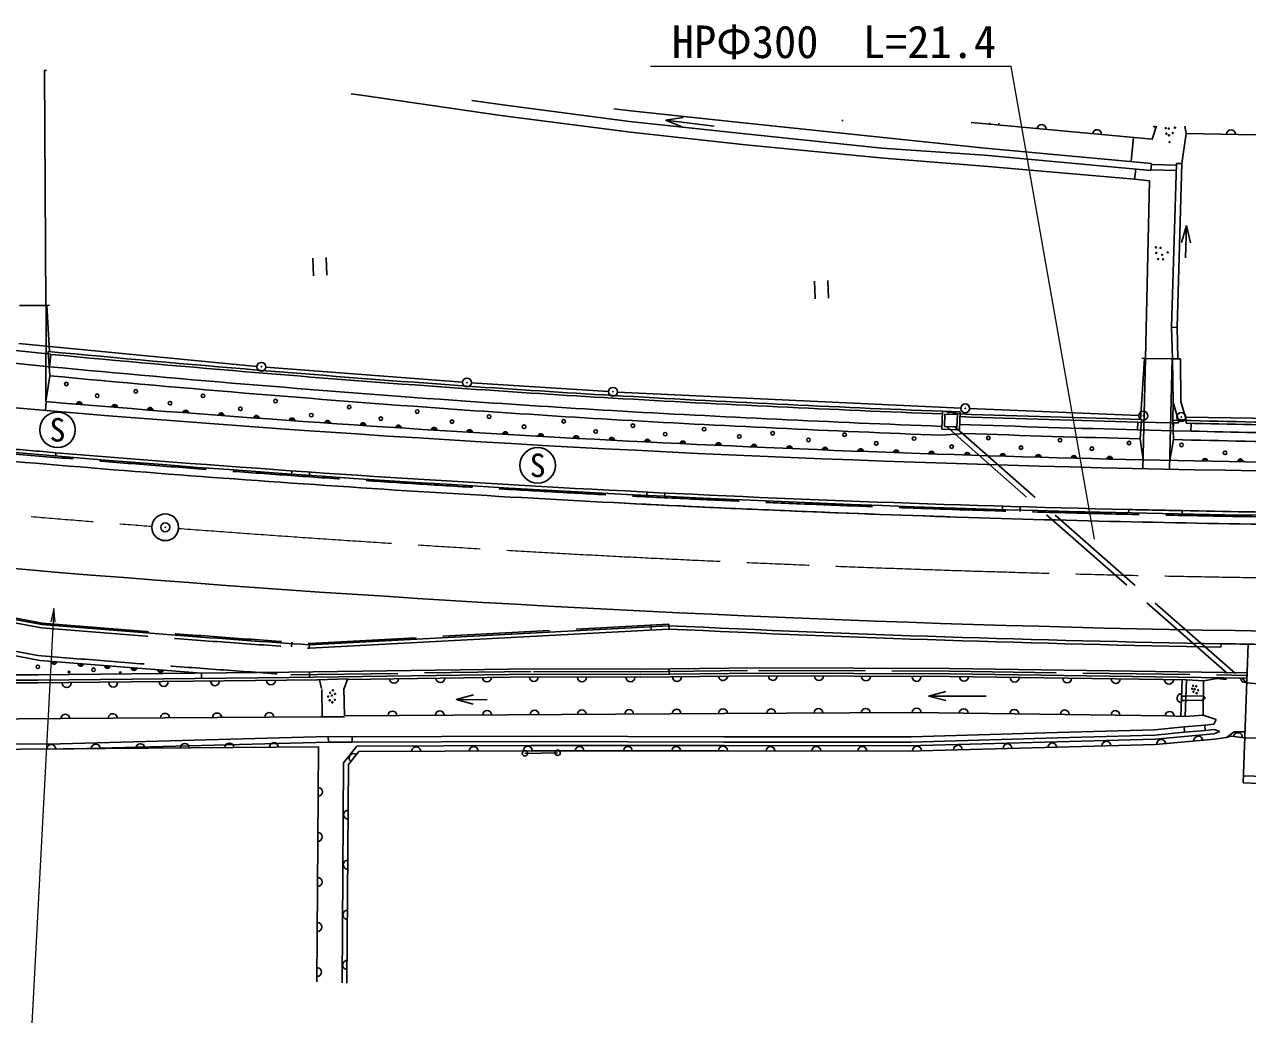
# Model space of a CAD drawing. Units: millimetres, scale not verified. Extents: x 40000 to 680000, y 20000 to 380000.
# Drawn here: x 163912 to 232656, y 265082 to 320720 of the extents above; entities that cross this region are included whole.
import ezdxf
from ezdxf.enums import TextEntityAlignment as Align

# ---------------------------------------------------------------- set-up
doc = ezdxf.new("R2010")
doc.units = ezdxf.units.MM
doc.header["$LTSCALE"] = 1000
doc.header["$PDMODE"] = 32
doc.header["$PDSIZE"] = 500
doc.linetypes.add('CHAIN', pattern=[18.5, 12, -1.5, 3.5, -1.5])
doc.linetypes.add('DASHED', pattern=[7.5, 6, -1.5])
for name, color, linetype, lineweight in [('M-BGD', 7, 'Continuous', 25), ('M-BGD-EXST', 7, 'Continuous', 25), ('M-BMK', 2, 'CHAIN', 13), ('M-BMK-HTXT', 7, 'Continuous', 13), ('M-BMK-ROW', 30, 'Continuous', 25), ('M-BMK-SRVR', 3, 'Continuous', 25), ('M-STR-HTXT', 7, 'Continuous', 13), ('M-STR-STRC', 7, 'Continuous', 25)]:
    doc.layers.add(name, color=color, linetype=linetype, lineweight=lineweight)
doc.layers.add('M-OTRS', color=6, linetype='Continuous')
doc.styles.add('ＭＳ ゴシック', font='')
doc.styles.get('ＭＳ ゴシック').set_extended_font_data('MS Gothic')

# ---------------------------------------------------------------- blocks, each defined once
blk = doc.blocks.new('ﾌﾟﾛｯﾄﾏｰｸ-02_2')
at = {"color": 7, "linetype": 'Continuous', "lineweight": 25}
blk.add_circle((0, 0), 0.5, dxfattribs=at)
blk = doc.blocks.new('open_arrow')
at = {"color": 0, "linetype": 'Continuous', "lineweight": -2}
blk.add_lwpolyline([(7.5, 1.25), (0, 0), (7.5, -1.25)], dxfattribs=at)

msp = doc.modelspace()

# ---------------------------------------------------------------- linework, layer by layer
at = {"layer": 'M-BGD'}
for p, q in [((182272, 316827), (182972, 316732)), ((182972, 316732), (190682, 315607)), ((189058, 316440), (190802, 316199)), ((190682, 315607), (197984, 314661)), ((199949, 315349), (200939, 315487)), ((199949, 315349), (200876, 314974)), ((199949, 315349), (202685, 315011)), ((209846, 315330), (209870, 315328)), ((209922, 315329), (209870, 315328)), ((229199, 314597), (229138, 315002)), ((197984, 314661), (204440, 313962)), ((212169, 314361), (217904, 313777)), ((226125, 313024), (226245, 314381)), ((229199, 314597), (228964, 312903)), ((204440, 313962), (212220, 313202)), ((212106, 313764), (217869, 313378)), ((217904, 313777), (227255, 312908)), ((212220, 313202), (217856, 312755)), ((217869, 313378), (227218, 312510)), ((227255, 312908), (227218, 312510)), ((228661, 312814), (227241, 312859)), ((228392, 303718), (228664, 312912)), ((228664, 312912), (228964, 312903)), ((228692, 303709), (228964, 312903)), ((217856, 312755), (226308, 312023)), ((226308, 312023), (226379, 312589)), ((228652, 312514), (227232, 312559)), ((227148, 311936), (226308, 312023)), ((226912, 301957), (227148, 311936)), ((229232, 309416), (228938, 308460)), ((229232, 309416), (229166, 307602)), ((229232, 309416), (229455, 308442)), ((163624, 304931), (165124, 304928)), ((165114, 299523), (165124, 304928)), ((165166, 304930), (165124, 304928)), ((165313, 302340), (165166, 304930)), ((228692, 303709), (228392, 303700)), ((228392, 303700), (228443, 301924)), ((228743, 301926), (228692, 303709)), ((165329, 300983), (165252, 302346)), ((165396, 302182), (165324, 301485)), ((226637, 298525), (226867, 301958)), ((226776, 295756), (226912, 301957)), ((228444, 301923), (226867, 301958)), ((228276, 295724), (228412, 301924)), ((228883, 301928), (228443, 301923)), ((228443, 301924), (228467, 299473)), ((228883, 301928), (228906, 299540)), ((165329, 300983), (165114, 299523)), ((165093, 299026), (165135, 299522)), ((228467, 299473), (228464, 298481)), ((228467, 299473), (228754, 298516)), ((228906, 299540), (229216, 298506)), ((215504, 298984), (216499, 298833)), ((215854, 298970), (215848, 298820)), ((216154, 298959), (216148, 298809)), ((226489, 298379), (226479, 297939)), ((226624, 297435), (226697, 298524)), ((228490, 297390), (228464, 298481)), ((228772, 298325), (228776, 298515)), ((229202, 298314), (229206, 298506)), ((215448, 297635), (216744, 297734)), ((228478, 297891), (228487, 298331)), ((229497, 297867), (228478, 297891)), ((229478, 297871), (229487, 298311)), ((229731, 298304), (229731, 298304)), ((226624, 297435), (226787, 296256)), ((228490, 297390), (228287, 296224)), ((165667, 296467), (165683, 296654)), ((178942, 295637), (178924, 295370)), ((179940, 295568), (179921, 295300)), ((198901, 294441), (198888, 294174)), ((199900, 294392), (199887, 294124)), ((218872, 293379), (218881, 293647)), ((219872, 293350), (219881, 293618)), ((225978, 293461), (225974, 293273)), ((228978, 293398), (228974, 293210)), ((140098, 291638), (164889, 286998)), ((140063, 291454), (164864, 286812)), ((179934, 285669), (200130, 286746)), ((179935, 285857), (200129, 286934)), ((199126, 286961), (199141, 286693)), ((200125, 287014), (200139, 286747)), ((178920, 285738), (178938, 286006)), ((161275, 285640), (164778, 284984)), ((179918, 285670), (179936, 285937)), ((231160, 285730), (231166, 285918)), ((232697, 285893), (232417, 278098)), ((173864, 284269), (164778, 284984)), ((160507, 284169), (164664, 284166)), ((164664, 284166), (178778, 284323)), ((164666, 283866), (178782, 284023)), ((173868, 283969), (173864, 284269)), ((178778, 284323), (192516, 284508)), ((178782, 284023), (192517, 284208)), ((179928, 284039), (179924, 284339)), ((182085, 283951), (180353, 283891)), ((181860, 283363), (182072, 283918)), ((182062, 283917), (192519, 284058)), ((192519, 284208), (198544, 284193)), ((198544, 284193), (205172, 284268)), ((200147, 284211), (200144, 284511)), ((205172, 284268), (215905, 284227)), ((215905, 284227), (232619, 283991)), ((230175, 283842), (230952, 283973)), ((230952, 283973), (231459, 283905)), ((231459, 283905), (231411, 284008)), ((232349, 283779), (232248, 283996)), ((232580, 283724), (232347, 283995)), ((232630, 284291), (232619, 283991)), ((160507, 283869), (164666, 283866)), ((180495, 283893), (180612, 283398)), ((180623, 283352), (180649, 281816)), ((181898, 281873), (181858, 283423)), ((214732, 282982), (215698, 283239)), ((228976, 283892), (228911, 281837)), ((229226, 283889), (229150, 281826)), ((229226, 283889), (230175, 283842)), ((230175, 283842), (230155, 281903)), ((232580, 283724), (232349, 283779)), ((237769, 283325), (232580, 283724)), ((188177, 282793), (189146, 283040)), ((188177, 282793), (189140, 282523)), ((188177, 282793), (189926, 282772)), ((214732, 282982), (215697, 282721)), ((214732, 282982), (217967, 282976)), ((230155, 281903), (229150, 281826)), ((230155, 281903), (230900, 281666)), ((180573, 281816), (181899, 281816)), ((229089, 281245), (230252, 281349)), ((229117, 280946), (229089, 281245)), ((230756, 281404), (230252, 281349)), ((230284, 281051), (230252, 281349)), ((230900, 281666), (230756, 281404)), ((180987, 280699), (182335, 280685)), ((180995, 280379), (180987, 280699)), ((192393, 280732), (182335, 280685)), ((182336, 280385), (182335, 280685)), ((230284, 281051), (229117, 280946)), ((230789, 281106), (230284, 281051)), ((230765, 280857), (231108, 280980)), ((230789, 281106), (231108, 280980)), ((231472, 280654), (230793, 280558)), ((231896, 280965), (231472, 280654)), ((231472, 280654), (231744, 280718)), ((232492, 280624), (231744, 280718)), ((232481, 280966), (231896, 280965)), ((237725, 280554), (232492, 280624)), ((180995, 280379), (166000, 279993)), ((182336, 280385), (180995, 280379)), ((192394, 280432), (182336, 280385)), ((182588, 280166), (192393, 280201)), ((192394, 279901), (182697, 279866)), ((192043, 279757), (193877, 279791)), ((239427, 278246), (232432, 278498)), ((239413, 277847), (232417, 278098))]:
    msp.add_line(p, q, dxfattribs=at)
at = {"layer": 'M-BGD', "linetype": 'DASHED'}
for p, q in [((165315, 304939), (165166, 304930)), ((163406, 302390), (165396, 302184)), ((226867, 301958), (226717, 301961)), ((228594, 301928), (228412, 301924)), ((163335, 301694), (165324, 301489)), ((228487, 298331), (226489, 298380)), ((215733, 298124), (231793, 284003)), ((216209, 298106), (232254, 283996)), ((228478, 297891), (226479, 297940)), ((140112, 291717), (164899, 287078)), ((138309, 290193), (164654, 285262)), ((179936, 285937), (200125, 287014)), ((178891, 284175), (192517, 284358))]:
    msp.add_line(p, q, dxfattribs=at)
at = {"layer": 'M-BGD'}
for points in [[(165105, 304928), (165034, 318126), (165159, 318130)], [(190804, 316199), (197916, 315264), (204426, 314575), (212106, 313764)], [(197041, 315984), (197986, 315860), (204489, 315172), (212169, 314361)], [(227544, 315030), (227304, 314268), (217970, 315134), (217131, 315207)], [(272036, 314695), (272179, 313775), (229199, 314597)], [(192516, 284508), (198542, 284493), (205171, 284568), (215907, 284527), (232630, 284291)], [(192519, 284058), (198544, 284043), (205172, 284118), (215903, 284077), (229226, 283889)], [(126685, 283584), (142960, 283645), (155549, 283722), (164666, 283716), (180385, 283891)], [(229150, 281826), (228079, 281875), (213853, 282051), (203225, 282000), (181933, 281874)], [(180607, 281816), (165945, 281719), (151909, 281600), (136990, 281531), (123081, 281371)], [(229089, 281245), (227428, 281089), (221962, 280936), (213743, 280680), (203226, 280696), (192394, 280732)], [(136826, 280156), (152031, 280224), (165945, 280292), (180987, 280699)], [(229117, 280946), (227446, 280789), (221971, 280637), (213748, 280380), (203225, 280396), (192393, 280432)], [(192394, 280201), (203263, 280195), (213580, 280186), (221946, 280416), (227467, 280556), (230765, 280857)], [(192394, 279901), (203262, 279895), (213584, 279886), (221954, 280116), (227485, 280256), (230793, 280558)], [(180352, 266921), (180434, 280130), (125372, 279700)], [(182588, 280166), (181849, 279221), (181767, 266855)], [(182697, 279866), (182118, 279127), (182037, 266842)]]:
    msp.add_lwpolyline(points, dxfattribs=at)
for points in [[(215465, 297985), (216465, 297946), (216504, 298945), (215504, 298984)], [(215621, 298129), (216321, 298101), (216348, 298801), (215648, 298828)], [(228962, 282735), (229184, 282736), (230163, 282743), (230276, 282864), (230166, 282989), (229192, 282975), (228972, 282972)]]:
    msp.add_lwpolyline(points, close=True, dxfattribs=at)
at = {"layer": 'M-BGD', "linetype": 'DASHED'}
msp.add_lwpolyline([(192517, 284358), (198543, 284343), (205171, 284418), (215906, 284377), (232624, 284141)], dxfattribs=at)
at = {"layer": 'M-BGD'}
for centre, radius in [((228058, 314894), 30), ((228233, 314869), 30), ((228577, 314922), 30), ((228098, 314585), 30), ((228242, 314488), 30), ((228454, 314615), 30), ((228273, 314109), 30), ((227506, 308198), 30), ((227762, 308165), 30), ((227523, 307875), 30), ((227633, 307535), 30), ((227852, 307777), 30), ((227911, 307526), 30), ((228168, 307909), 30), ((166263, 300518), 100), ((167999, 299855), 100), ((170170, 300103), 100), ((173944, 299849), 100), ((172092, 299440), 100), ((176048, 299122), 100), ((178025, 299555), 100), ((182160, 299220), 100), ((185987, 298966), 100), ((180031, 298762), 100), ((183945, 298569), 100), ((187942, 298403), 100), ((190028, 298685), 100), ((194217, 298417), 100), ((191994, 298112), 100), ((196019, 297849), 100), ((198111, 298177), 100), ((199925, 297697), 100), ((202112, 297976), 100), ((204089, 297568), 100), ((205966, 297748), 100), ((210007, 297668), 100), ((207980, 297375), 100), ((211788, 297181), 100), ((213914, 297454), 100), ((216029, 296996), 100), ((218089, 297481), 100), ((219925, 296937), 100), ((222117, 297360), 100), ((223908, 296881), 100), ((225998, 297200), 100), ((228947, 297092), 100), ((231390, 296646), 100), ((164664, 284623), 100), ((167790, 284457), 100), ((181251, 283302), 30), ((229545, 283391), 30), ((229601, 283557), 30), ((229619, 283223), 30), ((229685, 283366), 30), ((229774, 283525), 30), ((229884, 283311), 30), ((180984, 282950), 30), ((181065, 282738), 30), ((181094, 283163), 30), ((181189, 283004), 30), ((181218, 282625), 30), ((181357, 282770), 30), ((181366, 283100), 30), ((229795, 283143), 30), ((192043, 279757), 150), ((193877, 279791), 150)]:
    msp.add_circle(centre, radius, dxfattribs=at)
for centre, radius, start, end in [((218425, 315128), 250, 166.03035, 174.69564), ((218425, 315128), 250, 354.69564, 12.02179), ((221081, 314845), 250, 354.69564, 174.69564), ((227586, 315160), 250, 210.68917, 252.46425), ((224192, 314556), 250, 354.69564, 174.69564), ((231727, 314549), 250, 358.90383, 178.90383), ((258672, 1288129), 990200, 264.58641, 265.95293), ((258672, 1288129), 990350, 264.59557, 265.95294), ((258672, 1288129), 991050, 264.59523, 265.95299), ((248490, 1289519), 994000, 264.08246, 270.52696), ((258672, 1288129), 991550, 264.59829, 265.95302), ((256623, 1288272), 990350, 266.0718, 266.54753), ((256623, 1288272), 990200, 266.07181, 266.54752), ((253549, 1288453), 990200, 266.72567, 267.79809), ((248490, 1289519), 993500, 265.18604, 268.74832), ((166992, 299369), 150, 356.07661, 176.07661), ((166992, 299369), 75, 356.07661, 176.07661), ((168983, 299207), 150, 356.07661, 176.07661), ((168983, 299207), 75, 356.07661, 176.07661), ((170978, 299048), 150, 356.07661, 176.07661), ((170978, 299048), 75, 356.07661, 176.07661), ((172975, 298894), 150, 356.07661, 176.07661), ((256623, 1288272), 991550, 266.07172, 266.54763), ((256623, 1288272), 991050, 266.07175, 266.5474), ((253549, 1288453), 990350, 266.72566, 267.79809), ((172975, 298894), 75, 356.07661, 176.07661), ((174968, 298744), 150, 356.07661, 176.07661), ((174968, 298744), 75, 356.07661, 176.07661), ((176952, 298598), 150, 356.07661, 176.07661), ((176952, 298598), 75, 356.07661, 176.07661), ((178952, 298455), 150, 356.07661, 176.07661), ((178952, 298455), 75, 356.07661, 176.07661), ((180944, 298317), 150, 356.07661, 176.07661), ((180944, 298317), 75, 356.07661, 176.07661), ((253549, 1288453), 991550, 266.72554, 267.79781), ((253549, 1288453), 991050, 266.72531, 267.79806), ((251635, 1289413), 991353, 267.96854, 268.54653), ((251635, 1289413), 991203, 267.96857, 268.55833), ((252610, 1289422), 991235, 268.60421, 269.07435), ((249221, 1289459), 991155, 268.8168, 268.84352), ((248490, 1289519), 996500, 264.08246, 270.52696), ((182944, 298183), 150, 356.07661, 176.07661), ((182944, 298183), 75, 356.07661, 176.07661), ((184940, 298053), 150, 356.07661, 176.07661), ((184940, 298053), 75, 356.07661, 176.07661), ((186933, 297927), 150, 356.07661, 176.07661), ((186933, 297927), 75, 356.07661, 176.07661), ((188930, 297804), 150, 356.07661, 176.07661), ((188930, 297804), 75, 356.07661, 176.07661), ((190929, 297686), 150, 356.07661, 176.07661), ((190929, 297686), 75, 356.07661, 176.07661), ((192927, 297572), 150, 356.07661, 176.07661), ((251635, 1289413), 991793, 267.96845, 268.54656), ((251635, 1289413), 992293, 267.98492, 268.55571), ((249249, 1289499), 991385, 268.79999, 268.81647), ((252610, 1289422), 991385, 268.64706, 269.07438), ((252610, 1289422), 991825, 268.66473, 269.07447), ((192927, 297572), 75, 356.07661, 176.07661), ((194924, 297462), 150, 356.07661, 176.07661), ((194924, 297462), 75, 356.07661, 176.07661), ((196924, 297360), 150, 357.85775, 177.85775), ((196924, 297360), 75, 357.85775, 177.85775), ((198921, 297258), 150, 357.85775, 177.85775), ((198921, 297258), 75, 357.85775, 177.85775), ((200912, 297160), 150, 357.85775, 177.85775), ((200912, 297160), 75, 357.85775, 177.85775), ((202915, 297066), 150, 357.85775, 177.85775), ((202915, 297066), 75, 357.85775, 177.85775), ((204910, 296976), 150, 357.85775, 177.85775), ((204910, 296976), 75, 357.85775, 177.85775), ((206910, 296890), 150, 357.85775, 177.85775), ((252610, 1289422), 992325, 268.6072, 269.07457), ((248490, 1289519), 996312, 265.23245, 268.70531), ((206910, 296890), 75, 357.85775, 177.85775), ((208908, 296808), 150, 357.85775, 177.85775), ((208908, 296808), 75, 357.85775, 177.85775), ((210904, 296730), 150, 357.85775, 177.85775), ((210904, 296730), 75, 357.85775, 177.85775), ((212904, 296656), 150, 357.85775, 177.85775), ((212904, 296656), 75, 357.85775, 177.85775), ((214900, 296586), 150, 357.85775, 177.85775), ((214900, 296586), 75, 357.85775, 177.85775), ((216898, 296520), 150, 357.85775, 177.85775), ((216898, 296520), 75, 357.85775, 177.85775), ((218910, 296458), 150, 357.85775, 177.85775), ((218910, 296458), 75, 357.85775, 177.85775), ((220902, 296400), 150, 357.85775, 177.85775), ((220902, 296400), 75, 357.85775, 177.85775), ((222900, 296347), 150, 357.85775, 177.85775), ((222900, 296347), 75, 357.85775, 177.85775), ((224900, 296297), 150, 357.85775, 177.85775), ((224900, 296297), 75, 357.85775, 177.85775), ((230265, 296187), 150, 359.23623, 179.23623), ((232266, 296152), 150, 359.23623, 179.23623), ((248490, 1289519), 993500, 268.74832, 270.52696), ((230265, 296187), 75, 359.23623, 179.23623), ((232266, 296152), 75, 359.23623, 179.23623), ((248490, 1289519), 996312, 268.87783, 269.71333), ((248490, 1289519), 1006000, 265.23309, 266.09253), ((248490, 1289519), 1003750, 267.23844, 269.0111), ((248490, 1289519), 1003938, 267.23898, 269.01095), ((165583, 284921), 150, 175.49513, 355.49513), ((165583, 284921), 75, 175.49513, 355.49513), ((167078, 284803), 150, 175.49513, 355.49513), ((167078, 284803), 75, 175.49513, 355.49513), ((168573, 284685), 150, 175.49513, 355.49513), ((168573, 284685), 75, 175.49513, 355.49513), ((170069, 284568), 150, 175.49513, 355.49513), ((170069, 284568), 75, 175.49513, 355.49513), ((171564, 284450), 150, 175.49513, 355.49513), ((171564, 284450), 75, 175.49513, 355.49513), ((184676, 283953), 250, 180.76968, 0.76968), ((187290, 283988), 250, 180.76968, 0.76968), ((189904, 284023), 250, 180.76968, 0.76968), ((192542, 284052), 250, 180.76968, 0.76968), ((195244, 284027), 250, 179.85728, 359.85728), ((197972, 284033), 250, 179.85728, 359.85728), ((200589, 284050), 250, 180.64757, 0.64757), ((203177, 284104), 250, 180.64757, 0.64757), ((205973, 284112), 250, 179.77968, 359.77968), ((208565, 284097), 250, 179.77968, 359.77968), ((211211, 284085), 250, 179.77968, 359.77968), ((214051, 284056), 250, 179.77968, 359.77968), ((216723, 284072), 250, 179.1929, 359.1929), ((219565, 284016), 250, 179.1929, 359.1929), ((222516, 283965), 250, 179.1929, 359.1929), ((225246, 283944), 250, 179.1929, 359.1929), ((166285, 283710), 250, 180.63928, 0.63928), ((168900, 283735), 250, 180.63928, 0.63928), ((171741, 283773), 250, 180.63928, 0.63928), ((174626, 283813), 250, 180.63928, 0.63928), ((177765, 283862), 250, 180.63928, 0.63928), ((228238, 283896), 250, 179.1929, 359.1929), ((228943, 282865), 250, 88.19987, 268.19987), ((166210, 281707), 250, 0.37916, 180.37916), ((168878, 281738), 250, 0.37916, 180.37916), ((171810, 281758), 250, 0.37916, 180.37916), ((174742, 281777), 250, 0.37916, 180.37916), ((177675, 281797), 250, 0.37916, 180.37916), ((184595, 281889), 250, 0.33957, 180.33957), ((187256, 281905), 250, 0.33957, 180.33957), ((189917, 281921), 250, 0.33957, 180.33957), ((192579, 281937), 250, 0.33957, 180.33957), ((195240, 281952), 250, 0.33957, 180.33957), ((197902, 281968), 250, 0.33957, 180.33957), ((200563, 281984), 250, 0.33957, 180.33957), ((203177, 282004), 250, 0.33957, 180.33957), ((205882, 282013), 250, 0.27828, 180.27828), ((208539, 282026), 250, 0.27828, 180.27828), ((211196, 282038), 250, 0.27828, 180.27828), ((214060, 282044), 250, 359.28993, 179.28993), ((216698, 282016), 250, 359.28993, 179.28993), ((219543, 281981), 250, 359.28993, 179.28993), ((222389, 281946), 250, 359.28993, 179.28993), ((225234, 281910), 250, 359.28993, 179.28993), ((228276, 281863), 250, 357.36651, 177.36651), ((227801, 280290), 250, 5.21942, 185.21942), ((229888, 280472), 250, 5.21942, 185.21942), ((232118, 280671), 250, 352.86031, 172.86031), ((165417, 280013), 250, 0.44807, 180.44807), ((167920, 280033), 250, 0.44807, 180.44807), ((170423, 280052), 250, 0.44807, 180.44807), ((172925, 280072), 250, 0.44807, 180.44807), ((175428, 280091), 250, 0.44807, 180.44807), ((177931, 280111), 250, 0.44807, 180.44807), ((185929, 279878), 250, 0.20661, 180.20661), ((189162, 279889), 250, 0.20661, 180.20661), ((192202, 279916), 250, 359.96748, 179.96748), ((195111, 279899), 250, 359.96748, 179.96748), ((197828, 279898), 250, 359.96748, 179.96748), ((200545, 279896), 250, 359.96748, 179.96748), ((203170, 279917), 250, 359.96748, 179.96748), ((205843, 279893), 250, 359.95345, 179.95345), ((208423, 279891), 250, 359.95345, 179.95345), ((211004, 279888), 250, 359.95345, 179.95345), ((214084, 279912), 250, 1.57078, 181.57078), ((216374, 279963), 250, 1.57078, 181.57078), ((219164, 280039), 250, 1.57078, 181.57078), ((221680, 280093), 250, 1.57078, 181.57078), ((224719, 280186), 250, 1.45044, 181.45044), ((182407, 279497), 250, 51.93518, 231.93518), ((180418, 277597), 250, 269.64569, 89.64569), ((182100, 276313), 250, 89.62276, 269.62276), ((180403, 275064), 250, 269.64569, 89.64569), ((182081, 273499), 250, 89.62276, 269.62276), ((180387, 272532), 250, 269.64569, 89.64569), ((182063, 270685), 250, 89.62276, 269.62276), ((180371, 269999), 250, 269.64569, 89.64569), ((182044, 267870), 250, 89.62276, 269.62276), ((180356, 267466), 250, 269.64569, 89.64569)]:
    msp.add_arc(centre, radius, start, end, dxfattribs=at)
at = {"layer": 'M-BGD', "linetype": 'DASHED'}
for radius, start, end in [(996580, 264.08246, 270.52696), (996312, 265.05993, 265.23245), (996312, 268.70531, 268.87783), (1006188, 265.23255, 266.09318), (1005920, 265.23333, 266.09225), (1003750, 269.0111, 269.49574), (1007750, 265.22802, 266.03983)]:
    msp.add_arc((248490, 1289519), radius, start, end, dxfattribs=at)
at = {"layer": 'M-BGD-EXST'}
for p, q in [((180112, 307584), (180164, 306585)), ((180861, 307623), (180913, 306625)), ((208309, 306301), (208361, 305302)), ((209058, 306340), (209110, 305342))]:
    msp.add_line(p, q, dxfattribs=at)
for centre in [(165768, 297941), (192755, 295945)]:
    msp.add_circle(centre, 1000, dxfattribs=at)
at = {"layer": 'M-BMK'}
for start, end in [(261.21644, 265.56021), (265.64616, 270.52726)]:
    msp.add_arc((248486, 1289483), 999964, start, end, dxfattribs=at)
at = {"layer": 'M-BMK-HTXT'}
msp.add_lwpolyline([(165558, 287891), (163912, 256811), (205958, 256811)], dxfattribs=at)
at = {"layer": 'M-BMK-ROW'}
for p, q in [((163604, 302798), (176981, 301507)), ((163604, 302798), (176981, 301507)), ((177479, 301464), (188538, 300618)), ((177479, 301464), (188538, 300618)), ((189037, 300583), (196744, 300094)), ((189037, 300583), (196744, 300094)), ((197243, 300066), (216539, 299156)), ((197243, 300066), (216539, 299156)), ((217038, 299134), (226550, 298741)), ((217038, 299134), (226550, 298741)), ((229180, 298655), (236348, 298544)), ((229180, 298655), (236348, 298544))]:
    msp.add_line(p, q, dxfattribs=at)
for centre in [(177230, 301483), (177230, 301483), (188787, 300599), (188787, 300599), (196994, 300078), (196994, 300078), (216789, 299144), (216789, 299144), (226800, 298731), (226800, 298731), (228930, 298659), (228930, 298659)]:
    msp.add_circle(centre, 250, dxfattribs=at)
for p in [(177230, 301483), (177230, 301483), (188787, 300599), (188787, 300599), (196994, 300078), (196994, 300078), (216789, 299144), (216789, 299144), (226800, 298731), (226800, 298731), (228930, 298659), (228930, 298659)]:
    msp.add_point(p, dxfattribs=at)
at = {"layer": 'M-BMK-SRVR'}
msp.add_circle((171825, 292462), 750, dxfattribs=at)
at = {"layer": 'M-OTRS'}
msp.add_point((171825, 292462), dxfattribs=at)
at = {"layer": 'M-STR-HTXT'}
for p, q in [((219373, 318365), (199101, 318365)), ((224057, 291796), (219373, 318365))]:
    msp.add_line(p, q, dxfattribs=at)
at = {"layer": 'M-STR-STRC'}
for radius, start, end in [(997000, 264.70579, 265.85028), (997000, 265.85028, 267.0422), (997000, 267.0422, 268.18813), (997000, 267.0422, 268.14515), (997000, 268.18813, 269.31252), (1003000, 263.80072, 270.52696)]:
    msp.add_arc((248490, 1289519), radius, start, end, dxfattribs=at)

# ---------------------------------------------------------------- block references
at = {"layer": 'M-BGD', "xscale": 100, "yscale": 100}
for p in [(166416, 284329), (169300, 284293)]:
    msp.add_blockref('ﾌﾟﾛｯﾄﾏｰｸ-02_2', p, dxfattribs=at)
at = {"layer": 'M-BMK-HTXT', "xscale": 100, "yscale": 100, "rotation": 267}
msp.add_blockref('open_arrow', (165558, 287891), dxfattribs=at)

# ---------------------------------------------------------------- texts
at = {"layer": 'M-BGD-EXST', "style": 'ＭＳ ゴシック'}
for p in [(165768, 297941), (192755, 295945)]:
    msp.add_text('S', height=1320, dxfattribs=at).set_placement(p, align=Align.MIDDLE_CENTER)
at = {"layer": 'M-STR-HTXT', "style": 'ＭＳ ゴシック'}
msp.add_text('HPΦ300\u3000L=21.4', height=1833, dxfattribs=at).set_placement((218520, 318280), align=Align.BOTTOM_RIGHT)

doc.saveas('drawing.dxf')
